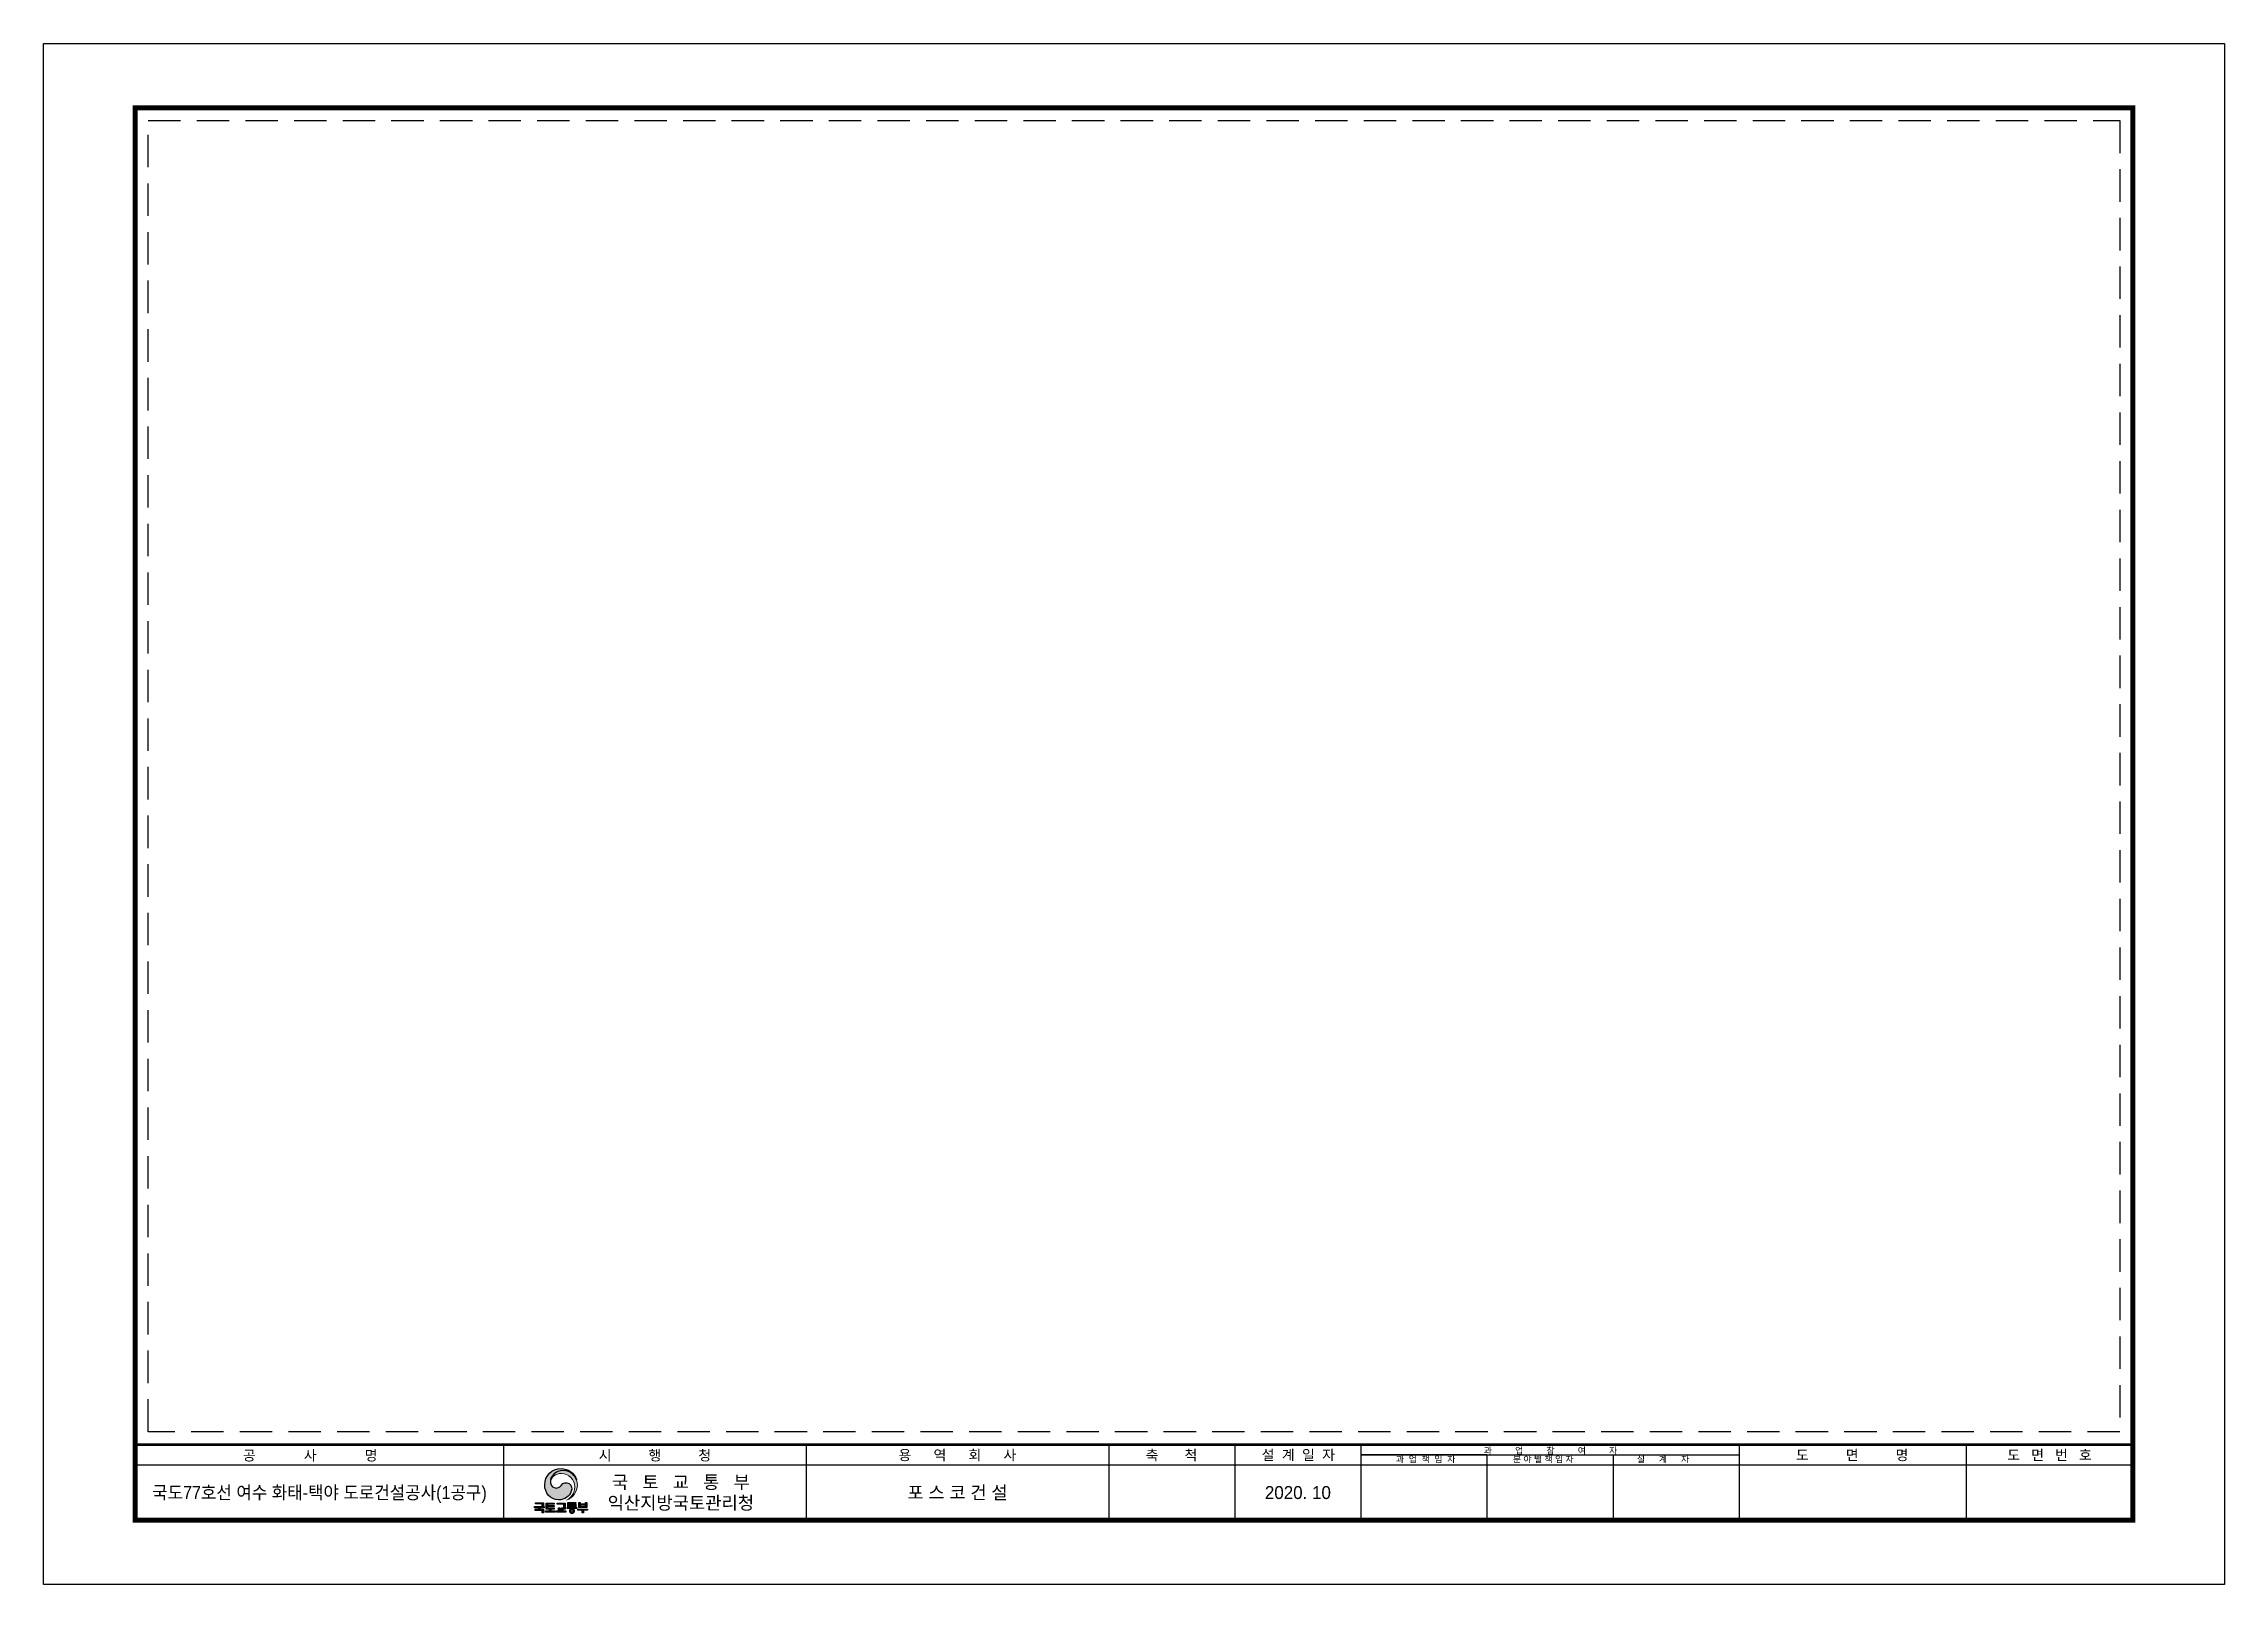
# Model space of a CAD drawing. Extents: x 0 to 841, y 0 to 594.
import ezdxf
from ezdxf.enums import TextEntityAlignment as Align

# ---------------------------------------------------------------- set-up
doc = ezdxf.new("R2010")
doc.units = 0
doc.header["$LTSCALE"] = 10
doc.header["$MEASUREMENT"] = 0
doc.linetypes.add('HIDDEN', pattern=[0.375, 0.25, -0.125])
doc.layers.add('와꾸', color=7, linetype='Continuous')
doc.styles.add('hy견고딕', font='HYGTRE.TTF')
doc.styles.add('굴림체', font='Gulim.ttf')

msp = doc.modelspace()

# ---------------------------------------------------------------- hatches: boundary and pattern name
at = {"layer": '와꾸', "true_color": 0x00007a}
h = msp.add_hatch(color=176, dxfattribs=at)
h.dxf.hatch_style = 1
edge = h.paths.add_edge_path()
edge.add_spline(control_points=[(202.67, 38.83), (201.61, 39.55), (200.25, 39.25), (199.54, 38.17), (198.94, 37.26), (198.04, 37.15), (197.69, 37.15), (196.56, 37.15), (195.78, 37.95), (195.55, 38.77), (195.55, 38.77), (195.55, 38.77), (195.55, 38.77), (195.55, 38.78), (195.54, 38.79), (195.54, 38.8), (195.54, 38.81), (195.54, 38.82), (195.53, 38.83), (195.44, 39.17), (195.42, 39.34), (195.42, 39.7), (195.42, 41.68), (197.45, 43.88), (200.37, 43.88), (203.37, 43.88), (205.08, 41.6), (205.52, 40.34), (205.51, 40.36), (205.5, 40.38), (205.5, 40.4), (204.65, 42.88), (202.3, 44.66), (199.53, 44.66), (196.05, 44.66), (193.23, 41.84), (193.23, 38.36), (193.23, 35.25), (195.48, 32.59), (198.59, 32.59), (201.07, 32.59), (202.74, 33.98), (203.5, 35.9), (203.92, 36.95), (203.63, 38.18), (202.67, 38.83)], knot_values=[0, 0, 0, 0, 1, 1, 1, 2, 2, 2, 3, 3, 3, 4, 4, 4, 5, 5, 5, 6, 6, 6, 7, 7, 7, 8, 8, 8, 9, 9, 9, 10, 10, 10, 11, 11, 11, 12, 12, 12, 13, 13, 13, 14, 14, 14, 15, 15, 15, 15], degree=3, periodic=0)
at = {"layer": '와꾸', "true_color": 0xf00000}
h = msp.add_hatch(color=1, dxfattribs=at)
h.dxf.hatch_style = 1
edge = h.paths.add_edge_path()
edge.add_spline(control_points=[(205.56, 40.21), (205.19, 41.45), (203.46, 43.88), (200.37, 43.88), (197.45, 43.88), (195.42, 41.68), (195.42, 39.7), (195.42, 39.34), (195.44, 39.17), (195.53, 38.83), (195.5, 38.98), (195.48, 39.13), (195.48, 39.27), (195.48, 41.33), (197.54, 42.76), (199.66, 42.76), (202.53, 42.76), (204.85, 40.44), (204.85, 37.57), (204.85, 35.32), (203.56, 33.37), (201.68, 32.43), (201.68, 32.43), (201.68, 32.43), (201.68, 32.43), (204.1, 33.31), (205.84, 35.63), (205.84, 38.36), (205.84, 39.01), (205.75, 39.57), (205.56, 40.21)], knot_values=[0, 0, 0, 0, 1, 1, 1, 2, 2, 2, 3, 3, 3, 4, 4, 4, 5, 5, 5, 6, 6, 6, 7, 7, 7, 8, 8, 8, 9, 9, 9, 10, 10, 10, 10], degree=3, periodic=0)
at = {"layer": '와꾸'}
h = msp.add_hatch(color=7, dxfattribs=at)
h.dxf.hatch_style = 2
h.paths.add_polyline_path([(192.72, 28.95), (192.72, 27.55), (192.22, 27.55), (192.22, 28.52), (189.58, 28.52), (189.58, 28.95), (190.93, 28.95), (190.93, 29.54), (189.33, 29.54), (189.33, 29.98), (193.02, 29.98), (193.02, 29.54), (191.42, 29.54), (191.42, 28.95)])
h.paths.add_polyline_path([(192.72, 31.49), (192.72, 30.3), (192.22, 30.3), (192.22, 31.05), (189.63, 31.05), (189.63, 31.49)])
h = msp.add_hatch(color=7, dxfattribs=at)
h.dxf.hatch_style = 2
h.paths.add_polyline_path([(196.93, 29.02), (195.63, 29.02), (195.63, 28.29), (197.22, 28.29), (197.22, 27.86), (193.53, 27.86), (193.53, 28.29), (195.13, 28.29), (195.13, 29.02), (193.83, 29.02), (193.83, 31.37), (196.92, 31.37), (196.92, 30.94), (194.32, 30.94), (194.32, 30.41), (196.92, 30.41), (196.92, 29.99), (194.32, 29.99), (194.32, 29.46), (196.93, 29.46)])
h = msp.add_hatch(color=7, dxfattribs=at)
h.dxf.hatch_style = 2
h.paths.add_polyline_path([(198.61, 28.29), (198.61, 29.54), (199.09, 29.54), (199.09, 28.29), (199.76, 28.29), (199.76, 29.54), (200.23, 29.54), (200.23, 28.29), (201.42, 28.29), (201.42, 27.86), (197.74, 27.86), (197.74, 28.29)])
h.paths.add_polyline_path([(200.63, 29), (200.63, 30.93), (198.03, 30.93), (198.03, 31.37), (201.13, 31.37), (201.13, 29)])
h = msp.add_hatch(color=7, dxfattribs=at)
h.dxf.hatch_style = 2
h.paths.add_polyline_path([(205.28, 31.12), (205.28, 31.53), (202.19, 31.53), (202.19, 29.95), (203.49, 29.95), (203.49, 29.69), (201.89, 29.69), (201.89, 29.28), (205.58, 29.28), (205.58, 29.69), (203.98, 29.69), (203.98, 29.95), (205.29, 29.95), (205.29, 30.35), (202.67, 30.35), (202.67, 30.55), (205.28, 30.55), (205.28, 30.92), (202.67, 30.92), (202.67, 31.12)])
h = msp.add_hatch(color=7, dxfattribs=at)
h.dxf.hatch_style = 2
h.paths.add_polyline_path([(204.09, 27.94), (204.1, 27.95), (204.04, 27.9), (204.04, 27.9), (204.05, 27.91), (204.06, 27.92), (204.07, 27.93), (204.08, 27.94)])
h.paths.add_polyline_path([(204.15, 28.01), (204.1, 27.95), (204.1, 27.96), (204.11, 27.97), (204.12, 27.98), (204.13, 27.99), (204.14, 28), (204.14, 28.01)])
h.paths.add_polyline_path([(203.39, 28.65), (203.45, 28.7), (203.45, 28.7), (203.44, 28.69), (203.43, 28.68), (203.42, 28.67), (203.41, 28.67), (203.4, 28.66)])
h.paths.add_polyline_path([(203.34, 28.59), (203.39, 28.65), (203.38, 28.64), (203.37, 28.63), (203.37, 28.62), (203.36, 28.61), (203.35, 28.6), (203.34, 28.59)])
h.paths.add_polyline_path([(203.3, 28.52), (203.34, 28.59), (203.33, 28.58), (203.33, 28.57), (203.32, 28.56), (203.31, 28.55), (203.31, 28.54), (203.3, 28.53)])
h.paths.add_polyline_path([(203.45, 28.7), (203.52, 28.74), (203.51, 28.74), (203.5, 28.73), (203.49, 28.72), (203.48, 28.72), (203.47, 28.71), (203.46, 28.7)])
h.paths.add_polyline_path([(203.27, 28.45), (203.3, 28.52), (203.3, 28.52), (203.29, 28.51), (203.29, 28.5), (203.28, 28.49), (203.28, 28.48), (203.27, 28.47), (203.27, 28.45)])
h.paths.add_polyline_path([(203.52, 28.74), (203.59, 28.77), (203.59, 28.77), (203.58, 28.77), (203.56, 28.76), (203.55, 28.76), (203.54, 28.75), (203.53, 28.75), (203.52, 28.74)])
h.paths.add_polyline_path([(203.25, 28.38), (203.27, 28.45), (203.27, 28.44), (203.26, 28.43), (203.26, 28.42), (203.26, 28.41), (203.25, 28.4), (203.25, 28.39)])
h.paths.add_polyline_path([(203.59, 28.77), (203.66, 28.79), (203.66, 28.79), (203.65, 28.78), (203.63, 28.78), (203.62, 28.78), (203.61, 28.78), (203.6, 28.77)])
h.paths.add_polyline_path([(203.25, 28.31), (203.25, 28.3), (203.25, 28.38), (203.25, 28.37), (203.25, 28.36), (203.25, 28.35), (203.25, 28.34), (203.25, 28.32)])
h.paths.add_polyline_path([(203.25, 28.22), (203.25, 28.3), (203.25, 28.29), (203.25, 28.27), (203.25, 28.26), (203.25, 28.25), (203.25, 28.24), (203.25, 28.23)])
h.paths.add_polyline_path([(203.74, 28.79), (203.82, 28.79), (203.82, 28.79), (203.81, 28.79), (203.8, 28.79), (203.78, 28.79), (203.77, 28.79), (203.76, 28.79)])
h.paths.add_polyline_path([(203.66, 28.79), (203.74, 28.79), (203.73, 28.79), (203.72, 28.79), (203.71, 28.79), (203.69, 28.79), (203.68, 28.79), (203.67, 28.79)])
h.paths.add_polyline_path([(203.27, 28.15), (203.25, 28.22), (203.25, 28.21), (203.25, 28.2), (203.26, 28.19), (203.26, 28.18), (203.26, 28.17), (203.27, 28.16)])
h.paths.add_polyline_path([(203.83, 28.79), (203.9, 28.77), (203.89, 28.77), (203.88, 28.78), (203.87, 28.78), (203.86, 28.78), (203.84, 28.78), (203.83, 28.79)])
h.paths.add_polyline_path([(203.3, 28.08), (203.27, 28.15), (203.27, 28.14), (203.27, 28.13), (203.28, 28.12), (203.28, 28.11), (203.29, 28.1), (203.29, 28.09), (203.3, 28.08)])
h.paths.add_polyline_path([(203.9, 28.77), (203.97, 28.74), (203.97, 28.74), (203.96, 28.75), (203.95, 28.75), (203.94, 28.76), (203.92, 28.76), (203.91, 28.77), (203.9, 28.77)])
h.paths.add_polyline_path([(203.34, 28.01), (203.3, 28.08), (203.3, 28.07), (203.31, 28.06), (203.31, 28.05), (203.32, 28.04), (203.33, 28.03), (203.33, 28.02)])
h.paths.add_polyline_path([(203.97, 28.74), (204.04, 28.7), (204.03, 28.7), (204.02, 28.71), (204.01, 28.72), (204, 28.72), (203.99, 28.73), (203.98, 28.74)])
h.paths.add_polyline_path([(203.38, 27.96), (203.39, 27.95), (203.34, 28.01), (203.34, 28.01), (203.35, 28), (203.36, 27.99), (203.37, 27.98), (203.37, 27.97)])
h.paths.add_polyline_path([(203.45, 27.9), (203.39, 27.95), (203.4, 27.94), (203.41, 27.94), (203.42, 27.93), (203.43, 27.92), (203.44, 27.91), (203.45, 27.9)])
h.paths.add_polyline_path([(204.1, 28.65), (204.15, 28.59), (204.14, 28.59), (204.14, 28.6), (204.13, 28.61), (204.12, 28.62), (204.11, 28.63), (204.1, 28.64)])
h.paths.add_polyline_path([(204.04, 28.7), (204.1, 28.65), (204.09, 28.66), (204.08, 28.67), (204.07, 28.67), (204.06, 28.68), (204.05, 28.69), (204.04, 28.7)])
h.paths.add_polyline_path([(203.52, 27.86), (203.45, 27.9), (203.46, 27.9), (203.47, 27.89), (203.48, 27.88), (203.49, 27.88), (203.5, 27.87), (203.51, 27.87)])
h.paths.add_polyline_path([(204.15, 28.59), (204.19, 28.52), (204.18, 28.53), (204.18, 28.54), (204.17, 28.55), (204.17, 28.56), (204.16, 28.57), (204.15, 28.58)])
h.paths.add_polyline_path([(203.59, 27.83), (203.52, 27.86), (203.52, 27.86), (203.53, 27.85), (203.54, 27.85), (203.55, 27.84), (203.56, 27.84), (203.58, 27.84), (203.59, 27.83)])
h.paths.add_polyline_path([(204.19, 28.52), (204.22, 28.45), (204.22, 28.45), (204.21, 28.47), (204.21, 28.48), (204.2, 28.49), (204.2, 28.5), (204.19, 28.51), (204.19, 28.52)])
h.paths.add_polyline_path([(203.66, 27.81), (203.59, 27.83), (203.6, 27.83), (203.61, 27.83), (203.62, 27.82), (203.63, 27.82), (203.65, 27.82), (203.66, 27.82)])
h.paths.add_polyline_path([(204.22, 28.45), (204.23, 28.38), (204.23, 28.39), (204.23, 28.4), (204.23, 28.41), (204.23, 28.42), (204.22, 28.43), (204.22, 28.44)])
h.paths.add_polyline_path([(203.73, 27.81), (203.74, 27.81), (203.66, 27.81), (203.67, 27.81), (203.68, 27.81), (203.69, 27.81), (203.71, 27.81), (203.72, 27.81)])
h.paths.add_polyline_path([(203.82, 27.81), (203.74, 27.81), (203.76, 27.81), (203.77, 27.81), (203.78, 27.81), (203.8, 27.81), (203.81, 27.81), (203.82, 27.81)])
h.paths.add_polyline_path([(204.24, 28.3), (204.23, 28.22), (204.23, 28.23), (204.24, 28.24), (204.24, 28.25), (204.24, 28.26), (204.24, 28.27), (204.24, 28.29)])
h.paths.add_polyline_path([(204.23, 28.38), (204.24, 28.3), (204.24, 28.31), (204.24, 28.32), (204.24, 28.34), (204.24, 28.35), (204.24, 28.36), (204.23, 28.37)])
h.paths.add_polyline_path([(203.9, 27.83), (203.83, 27.81), (203.83, 27.82), (203.84, 27.82), (203.86, 27.82), (203.87, 27.82), (203.88, 27.83), (203.89, 27.83)])
h.paths.add_polyline_path([(204.23, 28.22), (204.22, 28.15), (204.22, 28.16), (204.22, 28.17), (204.23, 28.18), (204.23, 28.19), (204.23, 28.2), (204.23, 28.21)])
h.paths.add_polyline_path([(203.97, 27.86), (203.9, 27.83), (203.9, 27.83), (203.91, 27.84), (203.92, 27.84), (203.94, 27.84), (203.95, 27.85), (203.96, 27.85), (203.97, 27.86)])
h.paths.add_polyline_path([(204.22, 28.15), (204.19, 28.08), (204.19, 28.08), (204.19, 28.09), (204.2, 28.1), (204.2, 28.11), (204.21, 28.12), (204.21, 28.13), (204.22, 28.14)])
h.paths.add_polyline_path([(204.04, 27.9), (203.97, 27.86), (203.98, 27.87), (203.99, 27.87), (204, 27.88), (204.01, 27.88), (204.02, 27.89), (204.03, 27.9)])
h.paths.add_polyline_path([(204.19, 28.08), (204.15, 28.01), (204.15, 28.02), (204.16, 28.03), (204.17, 28.04), (204.17, 28.05), (204.18, 28.06), (204.18, 28.07)])
edge = h.paths.add_edge_path()
edge.add_arc((203.74, 28.3), 0.492, 180, 197.88873)
edge.add_line((203.27, 28.15), (203.25, 28.22))
edge.add_line((203.25, 28.22), (203.25, 28.3))
edge.add_line((203.25, 28.3), (203.25, 28.38))
edge.add_line((203.25, 28.38), (203.27, 28.45))
edge.add_line((203.27, 28.45), (203.3, 28.52))
edge.add_line((203.3, 28.52), (203.34, 28.59))
edge.add_line((203.34, 28.59), (203.39, 28.65))
edge.add_line((203.39, 28.65), (203.45, 28.7))
edge.add_line((203.45, 28.7), (203.52, 28.74))
edge.add_line((203.52, 28.74), (203.59, 28.77))
edge.add_line((203.59, 28.77), (203.66, 28.79))
edge.add_line((203.66, 28.79), (203.74, 28.79))
edge.add_arc((203.74, 28.3), 0.492, 89.13514, 180)
edge = h.paths.add_edge_path()
edge.add_arc((203.74, 28.3), 0.492, 0, 360)
h.paths.add_polyline_path([(204.72, 28.29), (204.72, 28.27), (204.72, 28.25), (204.72, 28.22), (204.72, 28.2), (204.71, 28.18), (204.71, 28.16), (204.71, 28.13), (204.7, 28.11), (204.7, 28.09), (204.69, 28.07), (204.68, 28.05), (204.68, 28.02), (204.67, 28), (204.66, 27.98), (204.65, 27.96), (204.64, 27.94), (204.63, 27.92), (204.62, 27.9), (204.61, 27.88), (204.6, 27.86), (204.59, 27.84), (204.58, 27.82), (204.56, 27.8), (204.55, 27.78), (204.54, 27.77), (204.52, 27.75), (204.51, 27.73), (204.49, 27.71), (204.48, 27.7), (204.46, 27.68), (204.45, 27.67), (204.43, 27.65), (204.42, 27.64), (204.4, 27.62), (204.38, 27.61), (204.36, 27.59), (204.34, 27.58), (204.33, 27.56), (204.31, 27.55), (204.29, 27.54), (204.27, 27.53), (204.25, 27.51), (204.23, 27.5), (204.21, 27.49), (204.19, 27.48), (204.17, 27.47), (204.14, 27.46), (204.12, 27.45), (204.1, 27.44), (204.08, 27.43), (204.06, 27.43), (204.03, 27.42), (204.01, 27.41), (203.99, 27.41), (203.96, 27.4), (203.94, 27.4), (203.92, 27.39), (203.89, 27.39), (203.87, 27.38), (203.84, 27.38), (203.82, 27.38), (203.8, 27.38), (203.77, 27.38), (203.74, 27.38), (203.72, 27.38), (203.69, 27.38), (203.67, 27.38), (203.65, 27.38), (203.62, 27.38), (203.6, 27.39), (203.57, 27.39), (203.55, 27.4), (203.52, 27.4), (203.5, 27.41), (203.48, 27.41), (203.46, 27.42), (203.43, 27.43), (203.41, 27.43), (203.39, 27.44), (203.36, 27.45), (203.34, 27.46), (203.32, 27.47), (203.3, 27.48), (203.28, 27.49), (203.26, 27.5), (203.24, 27.51), (203.22, 27.53), (203.2, 27.54), (203.18, 27.55), (203.16, 27.56), (203.14, 27.58), (203.12, 27.59), (203.1, 27.61), (203.09, 27.62), (203.07, 27.64), (203.05, 27.65), (203.04, 27.67), (203.02, 27.68), (203, 27.7), (202.99, 27.71), (202.98, 27.73), (202.96, 27.75), (202.95, 27.77), (202.93, 27.78), (202.92, 27.8), (202.91, 27.82), (202.9, 27.84), (202.89, 27.86), (202.87, 27.88), (202.86, 27.9), (202.85, 27.92), (202.84, 27.94), (202.83, 27.96), (202.82, 27.98), (202.82, 28), (202.81, 28.02), (202.8, 28.05), (202.79, 28.07), (202.79, 28.09), (202.78, 28.11), (202.78, 28.13), (202.78, 28.16), (202.77, 28.18), (202.77, 28.2), (202.77, 28.22), (202.77, 28.25), (202.76, 28.27), (202.76, 28.29), (202.76, 28.32), (202.77, 28.34), (202.77, 28.36), (202.77, 28.39), (202.77, 28.41), (202.78, 28.43), (202.78, 28.46), (202.78, 28.48), (202.79, 28.5), (202.79, 28.52), (202.8, 28.54), (202.81, 28.56), (202.82, 28.59), (202.82, 28.61), (202.83, 28.63), (202.84, 28.65), (202.85, 28.67), (202.86, 28.69), (202.87, 28.71), (202.89, 28.73), (202.9, 28.75), (202.91, 28.77), (202.92, 28.78), (202.93, 28.8), (202.95, 28.82), (202.96, 28.84), (202.98, 28.85), (202.99, 28.87), (203, 28.89), (203.02, 28.9), (203.04, 28.92), (203.05, 28.93), (203.07, 28.95), (203.09, 28.96), (203.1, 28.98), (203.12, 28.99), (203.14, 29.01), (203.16, 29.02), (203.18, 29.03), (203.2, 29.05), (203.22, 29.06), (203.24, 29.07), (203.26, 29.08), (203.28, 29.09), (203.3, 29.1), (203.32, 29.11), (203.34, 29.12), (203.36, 29.13), (203.39, 29.14), (203.41, 29.15), (203.43, 29.16), (203.46, 29.17), (203.48, 29.17), (203.5, 29.18), (203.52, 29.18), (203.55, 29.19), (203.57, 29.19), (203.6, 29.2), (203.62, 29.2), (203.65, 29.2), (203.67, 29.21), (203.69, 29.21), (203.72, 29.21), (203.74, 29.21), (203.77, 29.21), (203.8, 29.21), (203.82, 29.21), (203.84, 29.2), (203.87, 29.2), (203.89, 29.2), (203.92, 29.19), (203.94, 29.19), (203.96, 29.18), (203.99, 29.18), (204.01, 29.17), (204.03, 29.17), (204.06, 29.16), (204.08, 29.15), (204.1, 29.14), (204.12, 29.13), (204.14, 29.12), (204.17, 29.11), (204.19, 29.1), (204.21, 29.09), (204.23, 29.08), (204.25, 29.07), (204.27, 29.06), (204.29, 29.05), (204.31, 29.03), (204.33, 29.02), (204.34, 29.01), (204.36, 28.99), (204.38, 28.98), (204.4, 28.96), (204.42, 28.95), (204.43, 28.93), (204.45, 28.92), (204.46, 28.9), (204.48, 28.89), (204.49, 28.87), (204.51, 28.85), (204.52, 28.84), (204.54, 28.82), (204.55, 28.8), (204.56, 28.78), (204.58, 28.77), (204.59, 28.75), (204.6, 28.73), (204.61, 28.71), (204.62, 28.69), (204.63, 28.67), (204.64, 28.65), (204.65, 28.63), (204.66, 28.61), (204.67, 28.59), (204.68, 28.56), (204.68, 28.54), (204.69, 28.52), (204.7, 28.5), (204.7, 28.48), (204.71, 28.46), (204.71, 28.43), (204.71, 28.41), (204.72, 28.39), (204.72, 28.36), (204.72, 28.34), (204.72, 28.32)])
h = msp.add_hatch(color=7, dxfattribs=at)
h.dxf.hatch_style = 2
h.paths.add_polyline_path([(206.07, 29.04), (209.76, 29.04), (209.76, 28.6), (208.16, 28.6), (208.16, 27.56), (207.66, 27.56), (207.66, 28.6), (206.07, 28.6)])
h.paths.add_polyline_path([(206.86, 31), (208.97, 31), (208.97, 31.51), (209.46, 31.51), (209.46, 29.58), (206.37, 29.58), (206.37, 31.51), (206.86, 31.51)])
h.paths.add_polyline_path([(208.97, 30.57), (206.86, 30.57), (206.86, 30.02), (208.97, 30.02)])

# ---------------------------------------------------------------- linework, layer by layer
at = {"layer": 'Defpoints'}
msp.add_lwpolyline([(0, 594), (841, 594), (841, 0), (0, 0)], close=True, dxfattribs=at)
at = {"layer": 'Defpoints', "linetype": 'HIDDEN', "ltscale": 5}
msp.add_lwpolyline([(40.34, 564.3), (800.66, 564.3), (800.66, 58.87), (40.34, 58.87)], close=True, dxfattribs=at)
at = {"layer": 'Defpoints'}
for p in [(420.5, 549.3), (420.5, 534.3), (420.5, 524.3), (435.09, 35.4), (697.63, 35.4), (773.52, 35.4)]:
    msp.add_point(p, dxfattribs=at)
at = {"layer": '와꾸', "color": 0}
for p, q in [((805.66, 569.3), (35.34, 569.3)), ((35.34, 569.3), (35.34, 24.7)), ((805.66, 24.7), (805.66, 569.3)), ((35.34, 53.87), (805.66, 53.87)), ((177.41, 53.87), (177.41, 24.7)), ((294.09, 53.87), (294.09, 24.7)), ((410.78, 53.87), (410.78, 24.7)), ((459.39, 53.87), (459.39, 24.7)), ((508.01, 53.87), (508.01, 24.7)), ((653.87, 53.87), (653.87, 24.7)), ((741.38, 53.87), (741.38, 24.7)), ((35.34, 46.09), (805.66, 46.09)), ((508.01, 49.98), (653.87, 49.98)), ((556.63, 49.98), (508.01, 49.98)), ((556.63, 49.98), (556.63, 24.7)), ((605.25, 49.98), (605.25, 24.7)), ((35.34, 24.7), (805.66, 24.7))]:
    msp.add_line(p, q, dxfattribs=at)
at = {"layer": '와꾸', "color": 0, "const_width": 1.94}
msp.add_lwpolyline([(805.66, 569.3), (35.34, 569.3), (35.34, 24.7), (805.66, 24.7)], close=True, dxfattribs=at)
at = {"layer": '와꾸', "color": 0}
for points, const_width in [([(35.34, 53.87), (805.66, 53.87)], 0.982), ([(35.34, 46.09), (805.66, 46.09)], 0.295)]:
    msp.add_lwpolyline(points, dxfattribs=dict(at, const_width=const_width))
at = {"layer": '와꾸', "color": 7}
for points in [[(192.72, 28.95), (192.72, 27.55), (192.22, 27.55), (192.22, 28.52), (189.58, 28.52), (189.58, 28.95), (190.93, 28.95), (190.93, 29.54), (189.33, 29.54), (189.33, 29.98), (193.02, 29.98), (193.02, 29.54), (191.42, 29.54), (191.42, 28.95), (192.72, 28.95)], [(192.72, 31.49), (192.72, 30.3), (192.22, 30.3), (192.22, 31.05), (189.63, 31.05), (189.63, 31.49), (192.72, 31.49)], [(196.93, 29.02), (195.63, 29.02), (195.63, 28.29), (197.22, 28.29), (197.22, 27.86), (193.53, 27.86), (193.53, 28.29), (195.13, 28.29), (195.13, 29.02), (193.83, 29.02), (193.83, 31.37), (196.92, 31.37), (196.92, 30.94), (194.32, 30.94), (194.32, 30.41), (196.92, 30.41), (196.92, 29.99), (194.32, 29.99), (194.32, 29.46), (196.93, 29.46), (196.93, 29.02)], [(198.61, 28.29), (198.61, 29.54), (199.09, 29.54), (199.09, 28.29), (199.76, 28.29), (199.76, 29.54), (200.23, 29.54), (200.23, 28.29), (201.42, 28.29), (201.42, 27.86), (197.74, 27.86), (197.74, 28.29), (198.61, 28.29)], [(200.63, 29), (200.63, 30.93), (198.03, 30.93), (198.03, 31.37), (201.13, 31.37), (201.13, 29), (200.63, 29)], [(205.58, 29.28), (201.89, 29.28), (201.89, 29.69), (203.49, 29.69), (203.49, 29.95), (202.19, 29.95), (202.19, 31.53), (205.28, 31.53), (205.28, 31.12), (202.67, 31.12), (202.67, 30.92), (205.28, 30.92), (205.28, 30.55), (202.67, 30.55), (202.67, 30.35), (205.29, 30.35), (205.29, 29.95), (203.98, 29.95), (203.98, 29.69), (205.58, 29.69), (205.58, 29.28)], [(206.07, 29.04), (209.76, 29.04), (209.76, 28.6), (208.16, 28.6), (208.16, 27.56), (207.66, 27.56), (207.66, 28.6), (206.07, 28.6), (206.07, 29.04)], [(206.86, 31), (208.97, 31), (208.97, 31.51), (209.46, 31.51), (209.46, 29.58), (206.37, 29.58), (206.37, 31.51), (206.86, 31.51), (206.86, 31)], [(208.97, 30.57), (206.86, 30.57), (206.86, 30.02), (208.97, 30.02), (208.97, 30.57)]]:
    msp.add_lwpolyline(points, dxfattribs=at)
msp.add_circle((203.74, 28.3), 0.492, dxfattribs=at)
at = {"layer": '와꾸', "color": 176, "true_color": 0x00007a}
msp.add_open_spline([(202.67, 38.83), (201.61, 39.55), (200.25, 39.25), (199.54, 38.17), (198.94, 37.26), (198.04, 37.15), (197.69, 37.15), (196.56, 37.15), (195.78, 37.95), (195.55, 38.77), (195.55, 38.77), (195.55, 38.77), (195.55, 38.77), (195.55, 38.78), (195.54, 38.79), (195.54, 38.8), (195.54, 38.81), (195.54, 38.82), (195.53, 38.83), (195.44, 39.17), (195.42, 39.34), (195.42, 39.7), (195.42, 41.68), (197.45, 43.88), (200.37, 43.88), (203.37, 43.88), (205.08, 41.6), (205.52, 40.34), (205.51, 40.36), (205.5, 40.38), (205.5, 40.4), (204.65, 42.88), (202.3, 44.66), (199.53, 44.66), (196.05, 44.66), (193.23, 41.84), (193.23, 38.36), (193.23, 35.25), (195.48, 32.59), (198.59, 32.59), (201.07, 32.59), (202.74, 33.98), (203.5, 35.9), (203.92, 36.95), (203.63, 38.18), (202.67, 38.83)], degree=3, knots=[0, 0, 0, 0, 1, 1, 1, 2, 2, 2, 3, 3, 3, 4, 4, 4, 5, 5, 5, 6, 6, 6, 7, 7, 7, 8, 8, 8, 9, 9, 9, 10, 10, 10, 11, 11, 11, 12, 12, 12, 13, 13, 13, 14, 14, 14, 15, 15, 15, 15], dxfattribs=at)
at = {"layer": '와꾸', "color": 1, "lineweight": 0, "true_color": 0xf00000}
msp.add_open_spline([(205.56, 40.21), (205.19, 41.45), (203.46, 43.88), (200.37, 43.88), (197.45, 43.88), (195.42, 41.68), (195.42, 39.7), (195.42, 39.34), (195.44, 39.17), (195.53, 38.83), (195.5, 38.98), (195.48, 39.13), (195.48, 39.27), (195.48, 41.33), (197.54, 42.76), (199.66, 42.76), (202.53, 42.76), (204.85, 40.44), (204.85, 37.57), (204.85, 35.32), (203.56, 33.37), (201.68, 32.43), (201.68, 32.43), (201.68, 32.43), (201.68, 32.43), (204.1, 33.31), (205.84, 35.63), (205.84, 38.36), (205.84, 39.01), (205.75, 39.57), (205.56, 40.21)], degree=3, knots=[0, 0, 0, 0, 1, 1, 1, 2, 2, 2, 3, 3, 3, 4, 4, 4, 5, 5, 5, 6, 6, 6, 7, 7, 7, 8, 8, 8, 9, 9, 9, 10, 10, 10, 10], dxfattribs=at)
at = {"layer": '와꾸', "color": 7}
msp.add_open_spline([(204.72, 28.29), (204.72, 28.17), (204.69, 28.05), (204.64, 27.94), (204.59, 27.83), (204.52, 27.73), (204.43, 27.65), (204.34, 27.57), (204.24, 27.5), (204.12, 27.45), (204.01, 27.4), (203.88, 27.38), (203.74, 27.38), (203.61, 27.38), (203.48, 27.4), (203.36, 27.45), (203.25, 27.5), (203.14, 27.57), (203.05, 27.65), (202.97, 27.73), (202.9, 27.83), (202.84, 27.94), (202.79, 28.05), (202.76, 28.17), (202.76, 28.29), (202.76, 28.42), (202.79, 28.54), (202.84, 28.65), (202.9, 28.76), (202.97, 28.85), (203.05, 28.93), (203.14, 29.02), (203.25, 29.08), (203.36, 29.13), (203.48, 29.18), (203.61, 29.21), (203.74, 29.21), (203.88, 29.21), (204.01, 29.18), (204.12, 29.13), (204.24, 29.08), (204.34, 29.02), (204.43, 28.93), (204.52, 28.85), (204.59, 28.76), (204.64, 28.65), (204.69, 28.54), (204.72, 28.42), (204.72, 28.29)], degree=3, knots=[0, 0, 0, 0, 1, 1, 1, 2, 2, 2, 3, 3, 3, 4, 4, 4, 5, 5, 5, 6, 6, 6, 7, 7, 7, 8, 8, 8, 9, 9, 9, 10, 10, 10, 11, 11, 11, 12, 12, 12, 13, 13, 13, 14, 14, 14, 15, 15, 15, 16, 16, 16, 16], dxfattribs=at)

# ---------------------------------------------------------------- texts
at = {"layer": '와꾸', "color": 0, "style": '굴림체'}
for s, height, p in [('공             사             명', 3.9281, (102.8, 47.75)), ('시          행          청', 3.9281, (235.73, 47.77)), ('용      역      회      사', 3.9281, (352.38, 47.89)), ('축       척', 3.928, (434.97, 47.9)), ('설  계  일  자', 3.928, (483.86, 47.95)), ('과          업          참          여          자', 2.4551, (581.13, 50.33)), ('도          면          명', 3.9281, (697.46, 47.88)), ('도   면   번   호', 3.9281, (773.57, 47.9)), ('과  업  책  임  자', 2.4551, (532.97, 47))]:
    msp.add_text(s, height=height, dxfattribs=at).set_placement(p, align=Align.CENTER)
at = {"layer": '와꾸', "linetype": 'Continuous', "style": 'hy견고딕'}
for s, p in [('국   토   교   통   부', (245.75, 39.4)), ('익산지방국토관리청', (245.75, 31.4)), ('포 스 코 건 설', (352.43, 35.4)), ('2020. 10', (483.7, 35.4))]:
    msp.add_text(s, height=5, dxfattribs=at).set_placement(p, align=Align.MIDDLE_CENTER)
at = {"layer": '와꾸', "color": 0, "style": '굴림체'}
for s, p in [('분 야 별 책 임 자', (566.64, 47)), ('설      계      자', (614.39, 47))]:
    msp.add_text(s, height=2.4551, dxfattribs=at).set_placement(p)
at = {"layer": '와꾸', "linetype": 'Continuous', "style": 'hy견고딕', "width": 0.95}
msp.add_text('국도77호선 여수 화태-택야 도로건설공사(1공구)', height=5, dxfattribs=at).set_placement((106.37, 35.4), align=Align.MIDDLE_CENTER)

doc.saveas('drawing.dxf')
